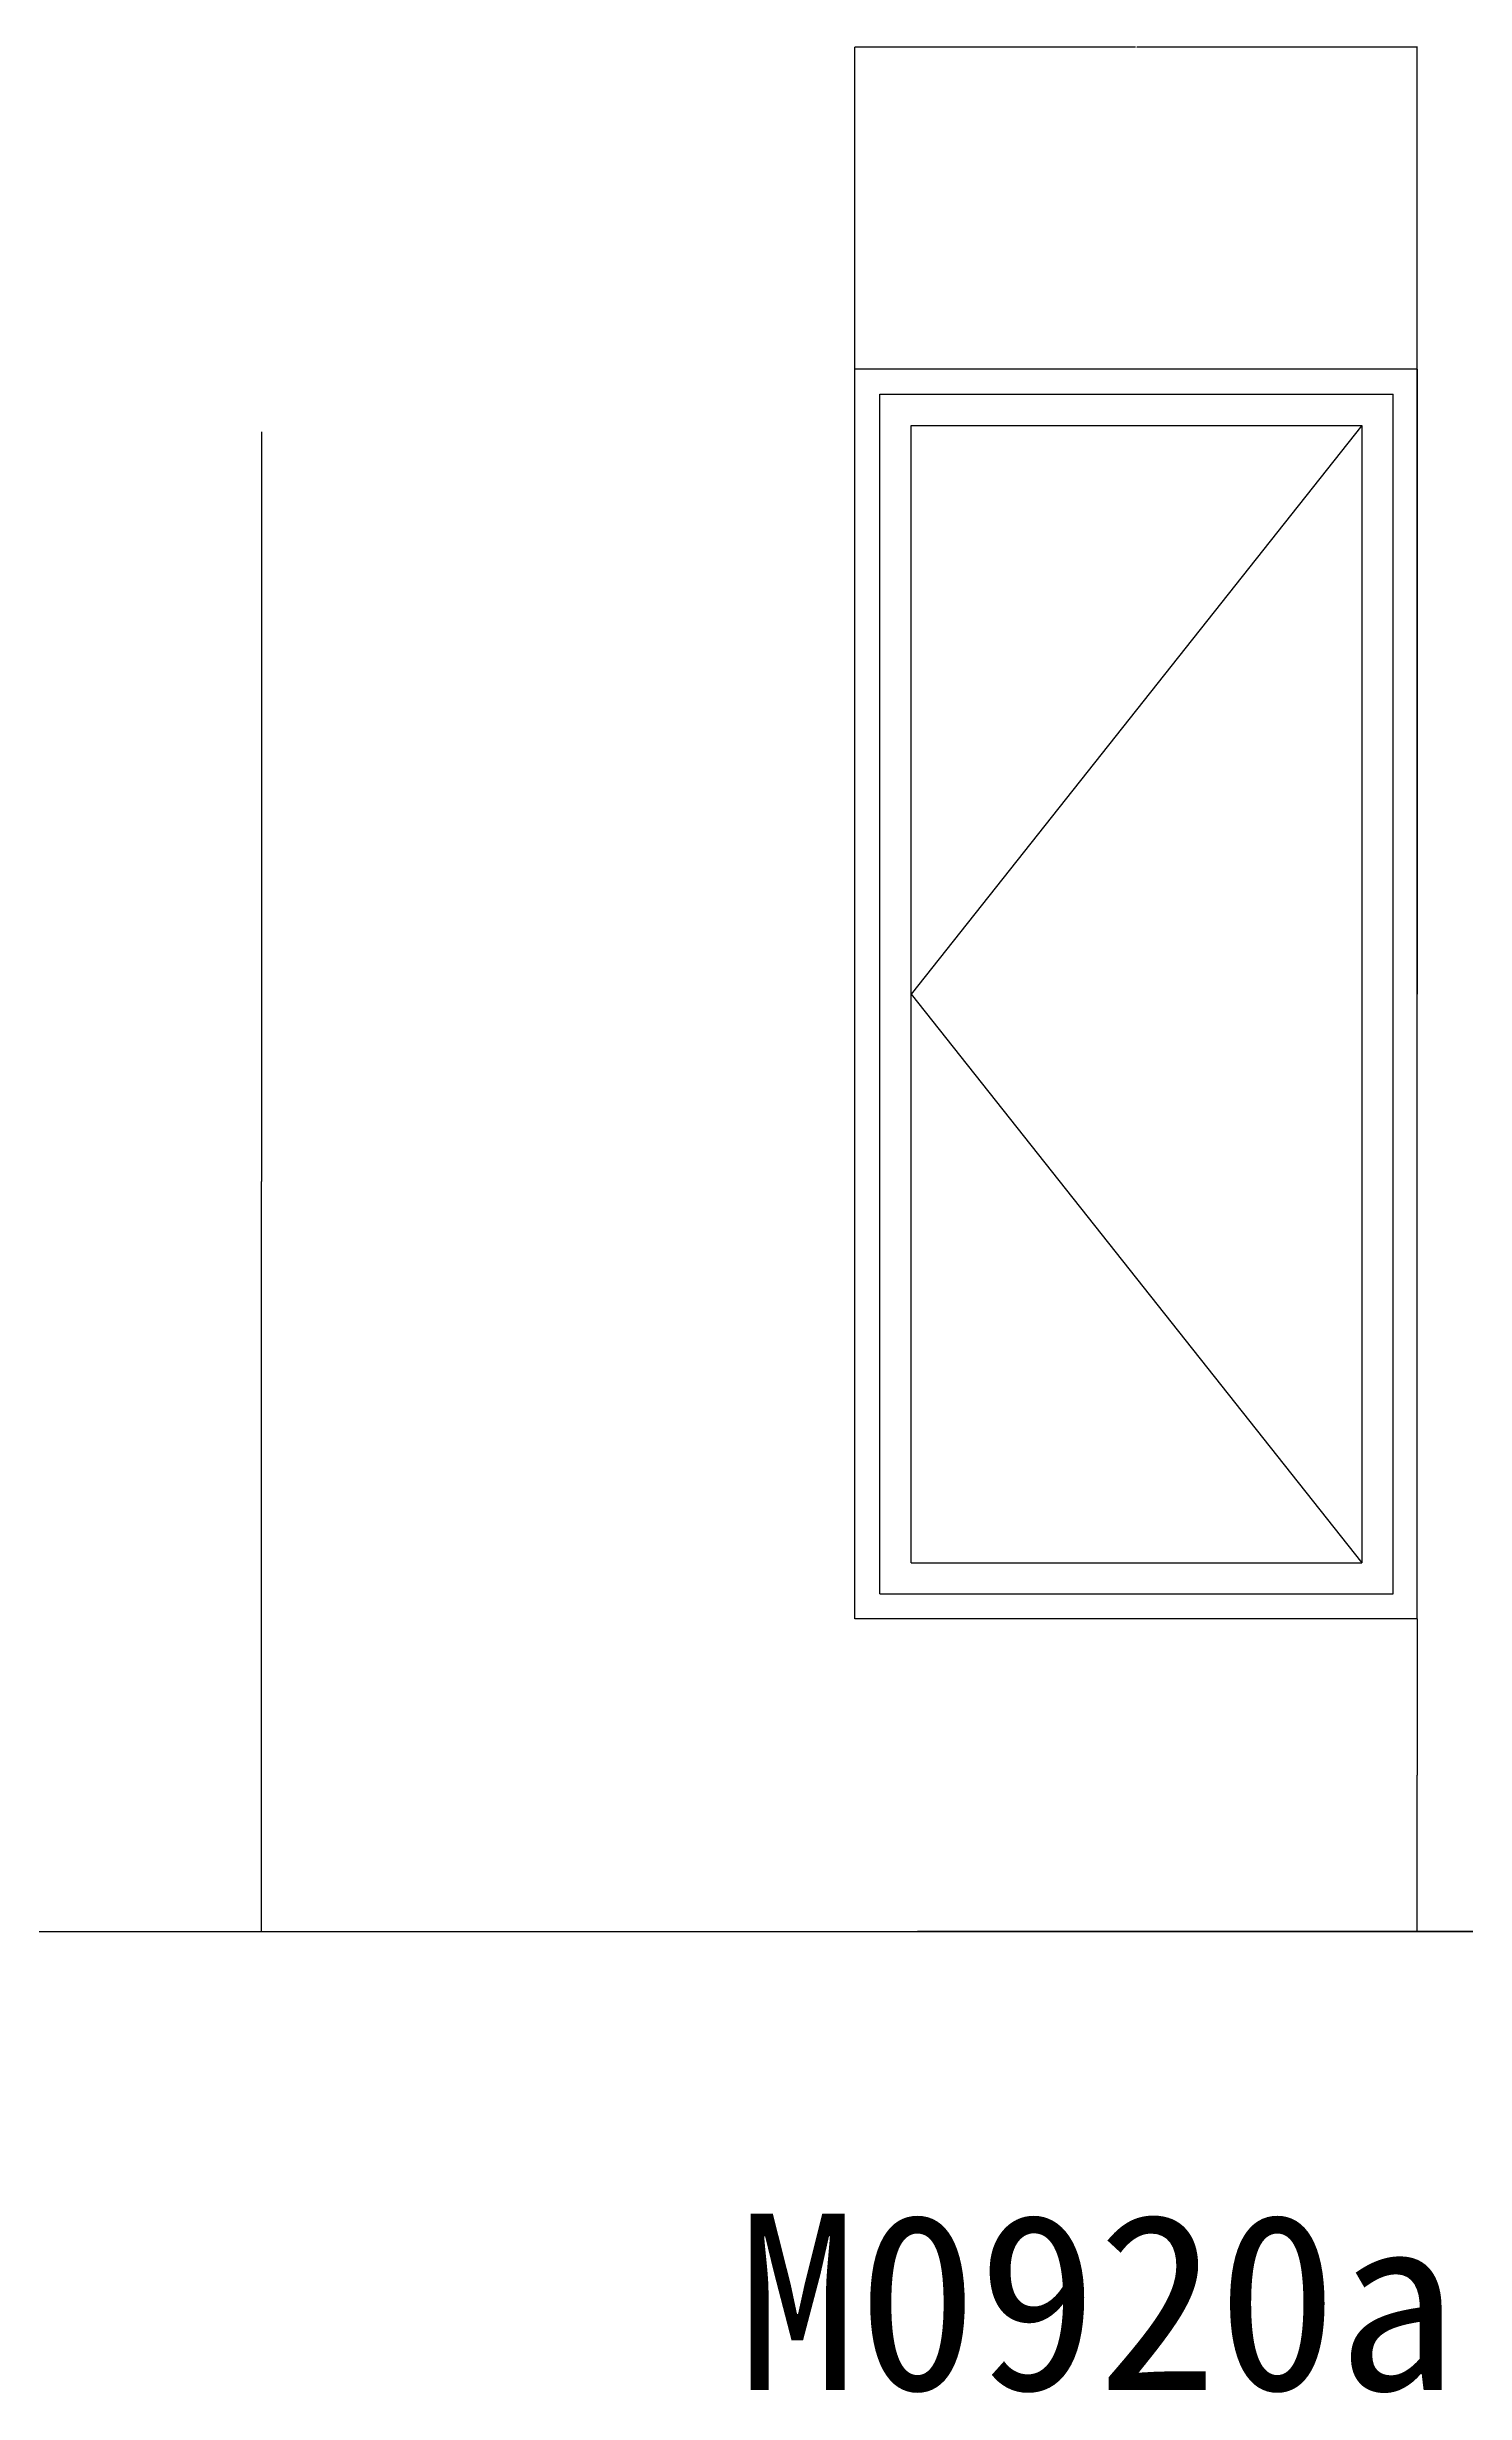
# Model space of a CAD drawing. Header units: metres. Extents: x 46426 to 130526, y 61608 to 121008.
# Drawn here: x 107090 to 111629, y 97724 to 105234 of the extents above; entities that cross this region are included whole.
import ezdxf

# ---------------------------------------------------------------- set-up
doc = ezdxf.new("R2010")
doc.units = ezdxf.units.M
for name, color, linetype in [('PUB_DIM', 3, 'Continuous'), ('TEXT2', 7, 'Continuous'), ('WINDOW', 7, 'Continuous')]:
    doc.layers.add(name, color=color, linetype=linetype)
doc.dimstyles.get("Standard").update_dxf_attribs({"dimtxt": 2.5, "dimasz": 2.5, "dimexe": 1.25, "dimexo": 0.625, "dimtad": 1, "dimcen": 2.5, "dimazin": 3, "dimtfac": 1, "dimtmove": 0, "dimatfit": 3})

# ---------------------------------------------------------------- blocks, each defined once
blk = doc.blocks.new('*D35')
for p, q in [((107777.12, 104002), (107777.12, 101602)), ((107776.87, 101602), (107776.62, 101602)), ((107777.12, 99202), (107777.12, 101602)), ((107777.12, 101602), (107777.12, 101602)), ((107777.37, 101602), (107777.62, 101602))]:
    blk.add_line(p, q)
at = {"layer": 'Defpoints'}
for p in [(107777.12, 104002), (107777.12, 101602), (107777.12, 99202)]:
    blk.add_point(p, dxfattribs=at)
at = {"layer": 'PUB_DIM', "insert": (107777.12, 101603.125), "char_height": 1, "attachment_point": 5}
blk.add_mtext('0', dxfattribs=at)
blk = doc.blocks.new('*D192')
for p, q in [((110573.99, 105233), (109675.74, 105233)), ((109675.99, 104002), (109675.99, 105233)), ((111476.24, 105233), (110577.99, 105233)), ((111475.99, 104002), (111475.99, 105233))]:
    blk.add_line(p, q)
at = {"layer": 'Defpoints'}
for p in [(111475.99, 105233), (109675.99, 104002), (111475.99, 104002)]:
    blk.add_point(p, dxfattribs=at)
at = {"layer": 'PUB_DIM', "insert": (110575.99, 105233), "char_height": 1, "attachment_point": 5}
blk.add_mtext('1800', dxfattribs=at)
blk = doc.blocks.new('*D193')
for p, q in [((111475.99, 104202), (111475.99, 102202)), ((111475.74, 102202), (111475.49, 102202)), ((111475.99, 100202), (111475.99, 102202)), ((111475.99, 102202), (111475.99, 102202)), ((111476.24, 102202), (111476.49, 102202))]:
    blk.add_line(p, q)
at = {"layer": 'Defpoints'}
for p in [(111475.99, 104202), (111475.99, 102202), (111475.99, 100202)]:
    blk.add_point(p, dxfattribs=at)
at = {"layer": 'PUB_DIM', "insert": (111475.99, 102203.125), "char_height": 1, "attachment_point": 5}
blk.add_mtext('0', dxfattribs=at)
blk = doc.blocks.new('*D194')
for p, q in [((111475.99, 100202), (111475.99, 99702)), ((111475.74, 99702), (111475.49, 99702)), ((111475.99, 99202), (111475.99, 99702)), ((111475.99, 99702), (111475.99, 99702)), ((111476.24, 99702), (111476.49, 99702))]:
    blk.add_line(p, q)
at = {"layer": 'Defpoints'}
for p in [(111475.99, 100202), (111475.99, 99702), (111475.99, 99202)]:
    blk.add_point(p, dxfattribs=at)
at = {"layer": 'PUB_DIM', "insert": (111475.99, 99703.125), "char_height": 1, "attachment_point": 5}
blk.add_mtext('0', dxfattribs=at)

msp = doc.modelspace()

# ---------------------------------------------------------------- linework, layer by layer
at = {"layer": 'WINDOW'}
for p, q in [((111475.99, 104202), (109675.99, 104202)), ((109675.99, 100202), (109675.99, 104202)), ((111475.99, 100202), (111475.99, 104202)), ((109755.99, 104122, 83.13), (111398.99, 104122, 83.13)), ((109755.99, 100282), (109755.99, 104122)), ((111398.99, 100282), (111398.99, 104122)), ((109855.99, 104022), (111298.99, 104022)), ((109855.99, 100382), (109855.99, 104022)), ((111298.99, 104022), (111298.99, 100382)), ((109855.99, 100382), (111298.99, 100382)), ((109755.99, 100282, 83.13), (111398.99, 100282, 83.13)), ((111475.99, 100202), (109675.99, 100202)), ((89257.86, 99202), (118384, 99202)), ((112875.99, 99202), (109875.99, 99202))]:
    msp.add_line(p, q, dxfattribs=at)
msp.add_lwpolyline([(111298.99, 104022), (109855.99, 102202), (111298.99, 100382)], dxfattribs=at)

# ---------------------------------------------------------------- texts
at = {"layer": 'TEXT2'}
msp.add_text('M0920a', height=564.3, dxfattribs=at).set_placement((109300.42, 97734.06))

# ---------------------------------------------------------------- dimensions: what is measured, and where the dimension line sits
at = {"layer": 'PUB_DIM'}
for base, p1, p2, picture, middle in [((111475.99, 105233), (111475.99, 104002), (109675.99, 104002), '*D192', (110575.99, 105233)), ((111475.99, 102202), (111475.99, 104202), (111475.99, 100202), '*D193', (111475.99, 102203.125)), ((107777.12, 101602), (107777.12, 104002), (107777.12, 99202), '*D35', (107777.12, 101603.125)), ((111475.99, 99702), (111475.99, 100202), (111475.99, 99202), '*D194', (111475.99, 99703.125))]:
    dim = msp.add_linear_dim(base=base, p1=p1, p2=p2, dimstyle='Standard', dxfattribs=at)
    dim.commit()
    dim.dimension.update_dxf_attribs({"geometry": picture, "text_midpoint": middle})

doc.saveas('drawing.dxf')
